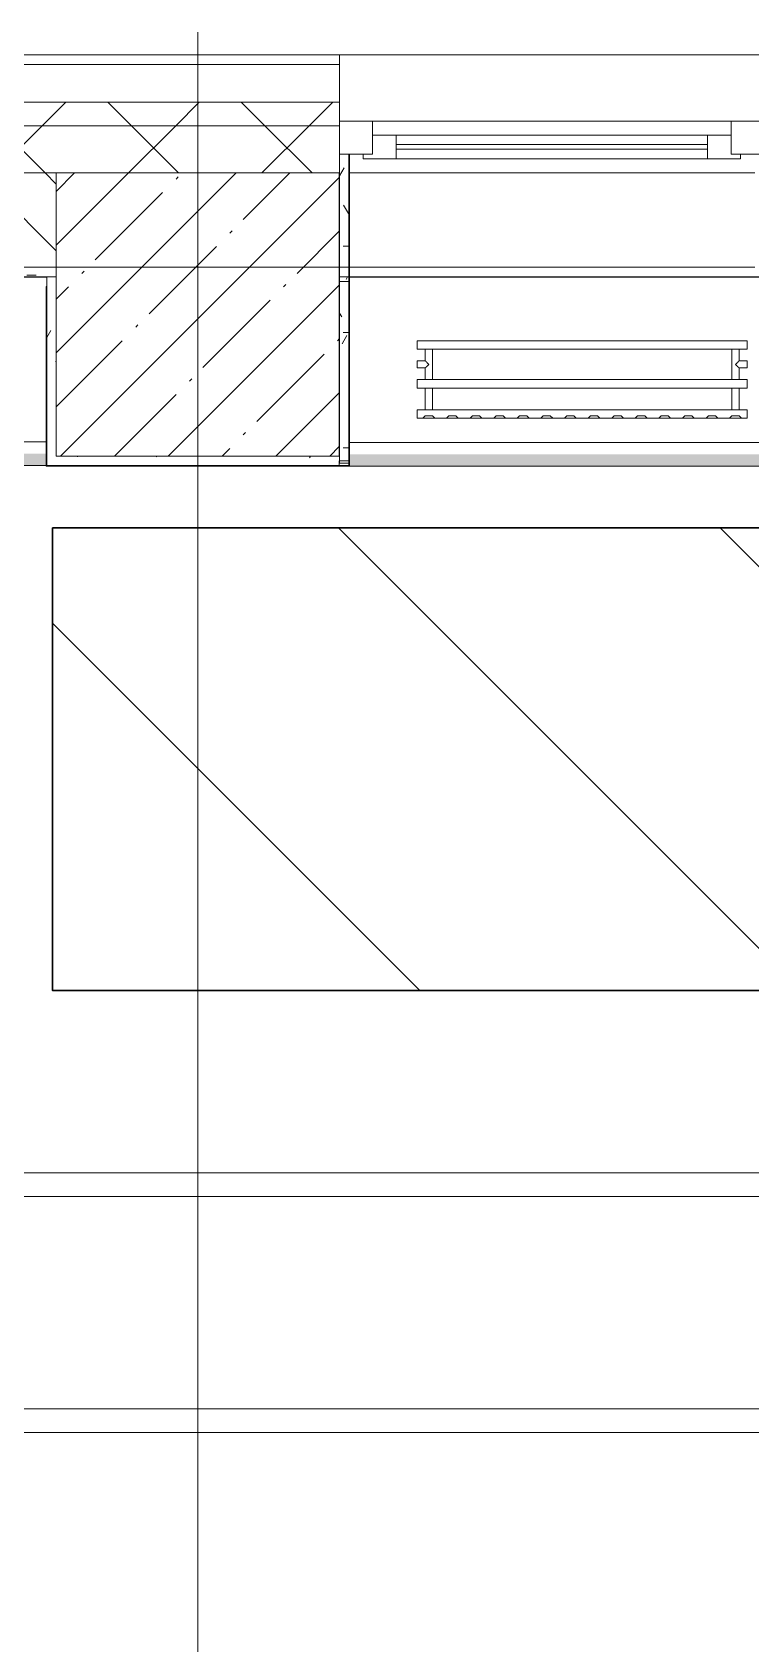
# Model space of a CAD drawing. Header units: millimetres. Extents: x -1113 to 415037, y -3642 to 354837.
# Drawn here: x 196881 to 198404, y 23984 to 27398 of the extents above; entities that cross this region are included whole.
import ezdxf

# ---------------------------------------------------------------- set-up
doc = ezdxf.new("R2010")
doc.units = ezdxf.units.MM
for name, color, linetype, lineweight in [('0) строит. леса', 20, 'Continuous', 30), ('A-AREA-BNDY', 7, 'Continuous', 5), ('A-FLOR', 7, 'Continuous', 9), ('A-GLAZ', 7, 'Continuous', 9), ('A-GLAZ-1', 7, 'Continuous', 5), ('A-WALL', 7, 'Continuous', 5), ('I-WALL', 7, 'Continuous', 5), ('S-COLS-1', 7, 'Continuous', 5), ('Оси', 7, 'Continuous', 9)]:
    doc.layers.add(name, color=color, linetype=linetype, lineweight=lineweight)
doc.layers.add('A-AREA-PATT-2', color=7, linetype='Continuous', lineweight=5, true_color=0xcde0ef, transparency=1)
for name, color, linetype, lineweight, true_color in [('A-WALL-1', 9, 'Continuous', 5, 0x808080), ('A-WALL-FNSH-1', 9, 'Continuous', 5, 0x808080), ('M-EQPM-1', 7, 'Continuous', 9, 0xb2b2b2)]:
    doc.layers.add(name, color=color, linetype=linetype, lineweight=lineweight, true_color=true_color)
pattern_1 = [(45, (148772.12, -1e-08), (-141.42136, 141.42136), []), (135, (148772.12, -1e-08), (-141.42136, -141.42136), [])]
pattern_2 = [(0, (148772.123, -1e-08), (243.84, 60.96), [20.117, -162.763, 20.117, -162.763, -975.36]), (0, (148772.123, -1e-08), (243.84, 60.96), [-365.76, 20.117, -345.643, 20.117, -162.763, -426.72]), (0, (148772.123, -1e-08), (243.84, 60.96), [-914.4, 20.117, -101.803, 20.117, -284.683]), (120, (148863.563, 30.48), (-174.71291, 180.691634), [20.117, -162.763, 20.117, -162.763, -975.36]), (120, (148863.563, 30.48), (-174.71291, 180.691634), [-365.76, 20.117, -345.643, 20.117, -162.763, -426.72]), (120, (148863.563, 30.48), (-174.71291, 180.691634), [-914.4, 20.117, -101.803, 20.117, -284.683]), (240, (148894.043, 152.4), (-69.12709, -241.651634), [20.117, -162.763, 20.117, -162.763, -975.36]), (240, (148894.043, 152.4), (-69.12709, -241.651634), [-365.76, 20.117, -345.643, 20.117, -162.763, -426.72]), (240, (148894.043, 152.4), (-69.12709, -241.651634), [-914.4, 20.117, -101.803, 20.117, -284.683])]

# ---------------------------------------------------------------- blocks, each defined once
blk = doc.blocks.new('120_Окно_СКБ_1Ст - 120_Окно_СКБ_1Ст 900х2500_h_-19906774-Объем проектирования 2 этажа')
at = {"layer": 'A-GLAZ'}
for p, q in [((-450, -75), (-450, -5)), ((-450, -5), (-380, -5)), ((-380, -5), (-380, -75)), ((380, -75), (380, -5)), ((380, -5), (450, -5)), ((450, -5), (450, -75)), ((380, -35), (-380, -35)), ((-380, -35), (-380, -75)), ((-330, -85), (-330, -35)), ((330, -85), (330, -35)), ((380, -75), (380, -35)), ((-380, -75), (-450, -75)), ((-380, -75), (-400, -75)), ((-400, -75), (-400, -85)), ((-400, -85), (400, -85)), ((400, -85), (-400, -85)), ((450, -75), (380, -75)), ((400, -75), (380, -75)), ((400, -85), (400, -75))]:
    blk.add_line(p, q, dxfattribs=at)
at = {"layer": 'A-GLAZ-1'}
for p, q in [((450, -5), (-450, -5)), ((-330, -55), (330, -55)), ((330, -65), (-330, -65)), ((-430, -75), (-400, -75)), ((400, -75), (430, -75))]:
    blk.add_line(p, q, dxfattribs=at)
blk = doc.blocks.new('radiator_prado_classic_z_tip_30_po exemplyaru - Classic Z Тип 30-500-V454-Объем проектирования 2 этажа')
at = {"layer": 'M-EQPM-1'}
for p, q in [((0, 228), (0, 210)), ((700, 228), (0, 228)), ((0, 210), (0, 228)), ((0, 228), (12.5, 228)), ((0, 210), (700, 210)), ((17.8, 210), (0, 210)), ((12.5, 228), (37.5, 228)), ((37.5, 228), (12.5, 228)), ((12.5, 228), (37.5, 228)), ((12.5, 228), (17.5, 223)), ((12.5, 228), (17.5, 223)), ((32.5, 223), (17.5, 223)), ((17.5, 223), (32.5, 223)), ((17.5, 210), (17.5, 164)), ((17.5, 210), (17.5, 164)), ((17.8, 210), (17.5, 210)), ((17.5, 210), (17.8, 210)), ((17.8, 210), (17.5, 210)), ((17.5, 210), (23.1, 210)), ((31.5, 210), (17.8, 210)), ((17.8, 210), (32.2, 210)), ((32.2, 210), (17.8, 210)), ((23.1, 210), (32.5, 210)), ((32.2, 210), (31.5, 210)), ((32.5, 210), (32.2, 210)), ((32.2, 210), (32.5, 210)), ((32.5, 210), (32.2, 210)), ((667.8, 210), (32.2, 210)), ((32.5, 223), (37.5, 228)), ((37.5, 228), (32.5, 223)), ((32.5, 164), (32.5, 210)), ((32.5, 164), (32.5, 210)), ((37.5, 228), (62.5, 228)), ((62.5, 228), (87.5, 228)), ((87.5, 228), (62.5, 228)), ((62.5, 228), (87.5, 228)), ((62.5, 228), (67.5, 223)), ((62.5, 228), (67.5, 223)), ((82.5, 223), (67.5, 223)), ((67.5, 223), (82.5, 223)), ((82.5, 223), (87.5, 228)), ((87.5, 228), (82.5, 223)), ((87.5, 228), (112.5, 228)), ((112.5, 228), (137.5, 228)), ((137.5, 228), (112.5, 228)), ((112.5, 228), (137.5, 228)), ((112.5, 228), (117.5, 223)), ((112.5, 228), (117.5, 223)), ((132.5, 223), (117.5, 223)), ((117.5, 223), (132.5, 223)), ((132.5, 223), (137.5, 228)), ((137.5, 228), (132.5, 223)), ((137.5, 228), (162.5, 228)), ((162.5, 228), (187.5, 228)), ((187.5, 228), (162.5, 228)), ((162.5, 228), (187.5, 228)), ((162.5, 228), (167.5, 223)), ((162.5, 228), (167.5, 223)), ((182.5, 223), (167.5, 223)), ((167.5, 223), (182.5, 223)), ((182.5, 223), (187.5, 228)), ((187.5, 228), (182.5, 223)), ((187.5, 228), (212.5, 228)), ((212.5, 228), (237.5, 228)), ((237.5, 228), (212.5, 228)), ((212.5, 228), (237.5, 228)), ((212.5, 228), (217.5, 223)), ((212.5, 228), (217.5, 223)), ((232.5, 223), (217.5, 223)), ((217.5, 223), (232.5, 223)), ((232.5, 223), (237.5, 228)), ((237.5, 228), (232.5, 223)), ((237.5, 228), (262.5, 228)), ((262.5, 228), (287.5, 228)), ((287.5, 228), (262.5, 228)), ((262.5, 228), (287.5, 228)), ((262.5, 228), (267.5, 223)), ((262.5, 228), (267.5, 223)), ((282.5, 223), (267.5, 223)), ((267.5, 223), (282.5, 223)), ((282.5, 223), (287.5, 228)), ((287.5, 228), (282.5, 223)), ((287.5, 228), (312.5, 228)), ((312.5, 228), (337.5, 228)), ((337.5, 228), (312.5, 228)), ((312.5, 228), (337.5, 228)), ((312.5, 228), (317.5, 223)), ((312.5, 228), (317.5, 223)), ((332.5, 223), (317.5, 223)), ((317.5, 223), (332.5, 223)), ((332.5, 223), (337.5, 228)), ((337.5, 228), (332.5, 223)), ((337.5, 228), (362.5, 228)), ((362.5, 228), (387.5, 228)), ((387.5, 228), (362.5, 228)), ((362.5, 228), (387.5, 228)), ((362.5, 228), (367.5, 223)), ((362.5, 228), (367.5, 223)), ((382.5, 223), (367.5, 223)), ((367.5, 223), (382.5, 223)), ((382.5, 223), (387.5, 228)), ((387.5, 228), (382.5, 223)), ((387.5, 228), (412.5, 228)), ((412.5, 228), (437.5, 228)), ((437.5, 228), (412.5, 228)), ((412.5, 228), (437.5, 228)), ((412.5, 228), (417.5, 223)), ((412.5, 228), (417.5, 223)), ((432.5, 223), (417.5, 223)), ((417.5, 223), (432.5, 223)), ((432.5, 223), (437.5, 228)), ((437.5, 228), (432.5, 223)), ((437.5, 228), (462.5, 228)), ((462.5, 228), (487.5, 228)), ((487.5, 228), (462.5, 228)), ((462.5, 228), (487.5, 228)), ((462.5, 228), (467.5, 223)), ((462.5, 228), (467.5, 223)), ((482.5, 223), (467.5, 223)), ((467.5, 223), (482.5, 223)), ((482.5, 223), (487.5, 228)), ((487.5, 228), (482.5, 223)), ((487.5, 228), (512.5, 228)), ((512.5, 228), (537.5, 228)), ((537.5, 228), (512.5, 228)), ((512.5, 228), (537.5, 228)), ((512.5, 228), (517.5, 223)), ((512.5, 228), (517.5, 223)), ((532.5, 223), (517.5, 223)), ((517.5, 223), (532.5, 223)), ((532.5, 223), (537.5, 228)), ((537.5, 228), (532.5, 223)), ((537.5, 228), (562.5, 228)), ((562.5, 228), (587.5, 228)), ((587.5, 228), (562.5, 228)), ((562.5, 228), (587.5, 228)), ((562.5, 228), (567.5, 223)), ((562.5, 228), (567.5, 223)), ((582.5, 223), (567.5, 223)), ((567.5, 223), (582.5, 223)), ((582.5, 223), (587.5, 228)), ((587.5, 228), (582.5, 223)), ((587.5, 228), (612.5, 228)), ((612.5, 228), (637.5, 228)), ((637.5, 228), (612.5, 228)), ((612.5, 228), (637.5, 228)), ((612.5, 228), (617.5, 223)), ((617.5, 223), (612.5, 228)), ((632.5, 223), (617.5, 223)), ((617.5, 223), (632.5, 223)), ((632.5, 223), (637.5, 228)), ((637.5, 228), (632.5, 223)), ((637.5, 228), (662.5, 228)), ((662.5, 228), (687.5, 228)), ((687.5, 228), (662.5, 228)), ((662.5, 228), (687.5, 228)), ((662.5, 228), (667.5, 223)), ((662.5, 228), (667.5, 223)), ((682.5, 223), (667.5, 223)), ((667.5, 223), (682.5, 223)), ((667.5, 210), (667.5, 164)), ((667.5, 210), (667.5, 164)), ((667.8, 210), (667.5, 210)), ((667.5, 210), (676.9, 210)), ((667.8, 210), (667.5, 210)), ((667.5, 210), (667.8, 210)), ((682.2, 210), (667.8, 210)), ((682.2, 210), (667.8, 210)), ((667.8, 210), (682.2, 210)), ((676.9, 210), (682.5, 210)), ((682.5, 210), (682.2, 210)), ((682.5, 210), (682.2, 210)), ((682.2, 210), (682.5, 210)), ((700, 210), (682.2, 210)), ((682.5, 223), (687.5, 228)), ((687.5, 228), (682.5, 223)), ((682.5, 164), (682.5, 210)), ((682.5, 164), (682.5, 210)), ((687.5, 228), (700, 228)), ((700, 210), (700, 228)), ((700, 228), (700, 210)), ((700, 164), (0, 164)), ((0, 164), (0, 146)), ((0, 146), (0, 164)), ((0, 164), (17.8, 164)), ((0, 146), (700, 146)), ((18.5, 146), (0, 146)), ((17.8, 164), (17.5, 164)), ((17.5, 164), (17.8, 164)), ((17.8, 164), (17.5, 164)), ((17.5, 164), (26.9, 164)), ((17.5, 146), (17.5, 121.5)), ((17.5, 146), (17.5, 121.5)), ((17.5, 146), (18.5, 146)), ((17.8, 146), (17.5, 146)), ((17.5, 146), (18.5, 146)), ((17.8, 146), (17.5, 146)), ((25, 164), (17.8, 164)), ((17.8, 164), (32.2, 164)), ((32.2, 164), (17.8, 164)), ((18.5, 146), (17.8, 146)), ((32.2, 146), (17.8, 146)), ((18.5, 146), (32.2, 146)), ((32.2, 146), (18.5, 146)), ((18.5, 146), (32.2, 146)), ((26.9, 164), (25, 164)), ((28.7, 164), (26.9, 164)), ((26.9, 164), (32.5, 164)), ((31.5, 164), (28.7, 164)), ((32.2, 164), (31.5, 164)), ((32.5, 164), (32.2, 164)), ((32.2, 164), (32.5, 164)), ((32.5, 164), (32.2, 164)), ((32.2, 164), (667.8, 164)), ((32.2, 146), (32.5, 146)), ((32.5, 146), (32.2, 146)), ((32.2, 146), (32.5, 146)), ((32.5, 146), (32.2, 146)), ((667.8, 146), (32.2, 146)), ((32.5, 82), (32.5, 146)), ((32.5, 82), (32.5, 146)), ((667.8, 164), (667.5, 164)), ((667.5, 164), (682.5, 164)), ((667.8, 164), (667.5, 164)), ((667.5, 164), (667.8, 164)), ((667.5, 146), (667.5, 82)), ((667.5, 146), (667.5, 82)), ((667.5, 146), (667.8, 146)), ((682.2, 146), (667.5, 146)), ((667.5, 146), (667.8, 146)), ((667.8, 146), (667.5, 146)), ((682.2, 164), (667.8, 164)), ((682.2, 164), (667.8, 164)), ((667.8, 164), (682.2, 164)), ((667.8, 146), (681.5, 146)), ((667.8, 146), (681.5, 146)), ((681.5, 146), (667.8, 146)), ((681.5, 146), (682.5, 146)), ((681.5, 146), (682.5, 146)), ((682.5, 146), (681.5, 146)), ((700, 146), (681.5, 146)), ((682.5, 164), (682.2, 164)), ((682.5, 164), (682.2, 164)), ((682.2, 164), (682.5, 164)), ((682.2, 164), (700, 164)), ((682.5, 146), (682.2, 146)), ((682.5, 121.5), (682.5, 146)), ((682.5, 121.5), (682.5, 146)), ((700, 146), (700, 164)), ((700, 164), (700, 146)), ((17.5, 121.5), (0, 121.5)), ((17.5, 121.5), (0, 121.5)), ((0, 121.5), (0, 120.5)), ((0, 106.5), (0, 121.5)), ((0, 120.5), (0, 108.7)), ((0, 120.5), (0, 119.3)), ((0, 114), (0, 120.5)), ((0, 120.5), (0, 120.5)), ((0, 119.3), (0, 117.8)), ((0, 117.8), (0, 114)), ((0, 114), (0, 110.3)), ((0, 107.5), (0, 114)), ((0, 110.3), (0, 108.7)), ((0, 108.7), (0, 107.5)), ((0, 108.7), (0, 107.5)), ((0, 107.5), (0, 106.5)), ((0, 107.5), (0, 107.5)), ((0, 106.5), (17.5, 106.5)), ((0, 106.5), (17.5, 106.5)), ((17.5, 106.5), (17.5, 82)), ((17.5, 106.5), (17.5, 82)), ((700, 121.5), (682.5, 121.5)), ((700, 121.5), (682.5, 121.5)), ((682.5, 82), (682.5, 106.5)), ((682.5, 106.5), (700, 106.5)), ((682.5, 82), (682.5, 106.5)), ((682.5, 106.5), (700, 106.5)), ((700, 121.5), (700, 106.5)), ((700, 120.5), (700, 121.5)), ((700, 121.5), (700, 120.5)), ((700, 120.5), (700, 121.5)), ((700, 107.5), (700, 120.5)), ((700, 120.5), (700, 107.5)), ((700, 107.5), (700, 120.5)), ((700, 106.5), (700, 107.5)), ((700, 107.5), (700, 106.5)), ((700, 106.5), (700, 107.5)), ((700, 82), (0, 82)), ((0, 82), (0, 64)), ((0, 64), (0, 82)), ((0, 82), (18.5, 82)), ((18.5, 82), (17.5, 82)), ((17.5, 82), (18.5, 82)), ((18.5, 82), (17.5, 82)), ((17.5, 82), (21.3, 82)), ((32.2, 82), (18.5, 82)), ((18.5, 82), (32.2, 82)), ((32.2, 82), (18.5, 82)), ((21.3, 82), (32.5, 82)), ((32.5, 82), (32.2, 82)), ((32.2, 82), (32.5, 82)), ((32.5, 82), (32.2, 82)), ((32.2, 82), (667.8, 82)), ((667.8, 82), (667.5, 82)), ((667.5, 82), (682.5, 82)), ((667.8, 82), (667.5, 82)), ((667.5, 82), (667.8, 82)), ((681.5, 82), (667.8, 82)), ((681.5, 82), (667.8, 82)), ((667.8, 82), (681.5, 82)), ((682.5, 82), (681.5, 82)), ((682.5, 82), (681.5, 82)), ((681.5, 82), (682.5, 82)), ((681.5, 82), (700, 82)), ((700, 64), (700, 82)), ((700, 82), (700, 64)), ((700, 64), (0, 64)), ((0, 64), (700, 64))]:
    blk.add_line(p, q, dxfattribs=at)
for points, knots in [([(18.5, 120.5), (18.4, 120.6), (18.3, 120.7), (18.1, 120.9), (17.9, 121.1), (17.8, 121.2), (17.7, 121.3), (17.5, 121.5), (17.5, 121.5), (17.5, 121.5)], [0.7142857, 0.7142857, 0.7142857, 0.7142857, 0.75, 0.7857143, 0.8214286, 0.8571429, 0.8928571, 0.9285714, 1, 1, 1, 1]), ([(17.5, 121.5), (17.5, 121.5), (17.5, 121.5), (17.7, 121.3), (17.8, 121.2), (17.9, 121.1), (18.1, 120.9), (18.3, 120.7), (18.4, 120.6), (18.5, 120.5)], [0, 0, 0, 0, 0.0714286, 0.1071429, 0.1428571, 0.1785714, 0.2142857, 0.25, 0.2857143, 0.2857143, 0.2857143, 0.2857143]), ([(17.5, 121.5), (17.5, 121.5), (17.5, 121.5), (17.7, 121.3), (17.8, 121.2), (17.9, 121.1), (18.1, 120.9), (18.3, 120.7), (18.4, 120.6), (18.5, 120.5)], [0, 0, 0, 0, 0.0714286, 0.1071429, 0.1428571, 0.1785714, 0.2142857, 0.25, 0.2857143, 0.2857143, 0.2857143, 0.2857143]), ([(25, 114), (24.5, 114.5), (23.6, 115.4), (22.4, 116.6), (21.6, 117.4), (21.1, 117.9), (20.8, 118.2), (20.5, 118.5), (20.2, 118.8), (19.8, 119.1), (19.6, 119.4), (19.3, 119.7), (19, 120), (18.7, 120.3), (18.5, 120.5), (18.3, 120.7), (18.1, 120.9), (17.9, 121.1), (17.8, 121.2), (17.7, 121.3), (17.5, 121.5), (17.5, 121.5), (17.5, 121.5)], [0, 0, 0, 0, 0.142857, 0.285714, 0.357143, 0.392857, 0.428571, 0.464286, 0.5, 0.535714, 0.571429, 0.607143, 0.642857, 0.678571, 0.714286, 0.75, 0.785714, 0.821429, 0.857143, 0.892857, 0.928571, 1, 1, 1, 1]), ([(17.5, 106.5), (17.5, 106.5), (17.5, 106.5), (17.7, 106.7), (17.8, 106.8), (17.9, 106.9), (18.1, 107.1), (18.3, 107.3), (18.5, 107.5), (18.7, 107.7), (19, 108), (19.3, 108.3), (19.6, 108.6), (19.8, 108.9), (20.3, 109.3), (20.7, 109.7), (21.1, 110.1), (21.6, 110.6), (22.4, 111.4), (23.6, 112.6), (24.5, 113.5), (25, 114)], [0, 0, 0, 0, 0.071429, 0.107143, 0.142857, 0.178571, 0.214286, 0.25, 0.285714, 0.321429, 0.357143, 0.392857, 0.428571, 0.464286, 0.5, 0.571429, 0.607143, 0.642857, 0.714286, 0.857143, 1, 1, 1, 1]), ([(17.5, 106.5), (17.5, 106.5), (17.5, 106.5), (17.7, 106.7), (17.8, 106.8), (17.9, 106.9), (18.1, 107.1), (18.3, 107.3), (18.4, 107.4), (18.5, 107.5)], [0, 0, 0, 0, 0.0714286, 0.1071429, 0.1428571, 0.1785714, 0.2142857, 0.25, 0.2857143, 0.2857143, 0.2857143, 0.2857143]), ([(18.5, 107.5), (18.4, 107.4), (18.3, 107.3), (18.1, 107.1), (17.9, 106.9), (17.8, 106.8), (17.7, 106.7), (17.5, 106.5), (17.5, 106.5), (17.5, 106.5)], [0.7142857, 0.7142857, 0.7142857, 0.7142857, 0.75, 0.7857143, 0.8214286, 0.8571429, 0.8928571, 0.9285714, 1, 1, 1, 1]), ([(18.5, 107.5), (18.4, 107.4), (18.3, 107.3), (18.1, 107.1), (17.9, 106.9), (17.8, 106.8), (17.7, 106.7), (17.5, 106.5), (17.5, 106.5), (17.5, 106.5)], [0.7142857, 0.7142857, 0.7142857, 0.7142857, 0.75, 0.7857143, 0.8214286, 0.8571429, 0.8928571, 0.9285714, 1, 1, 1, 1]), ([(22.1, 116.9), (21.9, 117.1), (21.6, 117.4), (21.1, 117.9), (20.8, 118.2), (20.5, 118.5), (20.2, 118.8), (19.9, 119.2), (19.7, 119.3), (19.6, 119.4)], [0.2857143, 0.2857143, 0.2857143, 0.2857143, 0.3571429, 0.3928571, 0.4285714, 0.4642857, 0.5, 0.5357143, 0.5714286, 0.5714286, 0.5714286, 0.5714286]), ([(19.6, 119.4), (19.7, 119.3), (19.9, 119.2), (20.3, 118.7), (20.7, 118.3), (21.1, 117.9), (21.6, 117.4), (21.9, 117.1), (22.1, 116.9)], [0.4285714, 0.4285714, 0.4285714, 0.4285714, 0.4642857, 0.5, 0.5714286, 0.6071429, 0.6428571, 0.7142857, 0.7142857, 0.7142857, 0.7142857]), ([(19.6, 119.4), (19.7, 119.3), (19.8, 119.1), (20.3, 118.7), (20.7, 118.3), (21.1, 117.9), (21.6, 117.4), (21.9, 117.1), (22.1, 116.9)], [0.4285714, 0.4285714, 0.4285714, 0.4285714, 0.4642857, 0.5, 0.5714286, 0.6071429, 0.6428571, 0.7142857, 0.7142857, 0.7142857, 0.7142857]), ([(19.6, 108.6), (19.7, 108.7), (19.9, 108.8), (20.3, 109.3), (20.7, 109.7), (21.1, 110.1), (21.6, 110.6), (21.9, 110.9), (22.1, 111.1)], [0.4285714, 0.4285714, 0.4285714, 0.4285714, 0.4642857, 0.5, 0.5714286, 0.6071429, 0.6428571, 0.7142857, 0.7142857, 0.7142857, 0.7142857]), ([(22.1, 111.1), (21.9, 110.9), (21.6, 110.6), (21.1, 110.1), (20.8, 109.8), (20.5, 109.5), (20.2, 109.2), (19.9, 108.8), (19.7, 108.7), (19.6, 108.6)], [0.2857143, 0.2857143, 0.2857143, 0.2857143, 0.3571429, 0.3928571, 0.4285714, 0.4642857, 0.5, 0.5357143, 0.5714286, 0.5714286, 0.5714286, 0.5714286]), ([(22.1, 111.1), (21.9, 110.9), (21.6, 110.6), (21.1, 110.1), (20.8, 109.8), (20.5, 109.5), (20.2, 109.2), (19.8, 108.9), (19.7, 108.7), (19.6, 108.6)], [0.2857143, 0.2857143, 0.2857143, 0.2857143, 0.3571429, 0.3928571, 0.4285714, 0.4642857, 0.5, 0.5357143, 0.5714286, 0.5714286, 0.5714286, 0.5714286]), ([(675, 114), (675.5, 114.5), (676.4, 115.4), (677.6, 116.6), (678.4, 117.4), (678.9, 117.9), (679.2, 118.2), (679.5, 118.5), (679.8, 118.8), (680.1, 119.2), (680.4, 119.4), (680.7, 119.7), (681, 120), (681.3, 120.3), (681.5, 120.5), (681.7, 120.7), (681.9, 120.9), (682.1, 121.1), (682.2, 121.2), (682.3, 121.3), (682.5, 121.5), (682.5, 121.5), (682.5, 121.5)], [0, 0, 0, 0, 0.142857, 0.285714, 0.357143, 0.392857, 0.428571, 0.464286, 0.5, 0.535714, 0.571429, 0.607143, 0.642857, 0.678571, 0.714286, 0.75, 0.785714, 0.821429, 0.857143, 0.892857, 0.928571, 1, 1, 1, 1]), ([(682.5, 106.5), (682.5, 106.5), (682.5, 106.5), (682.3, 106.7), (682.2, 106.8), (682.1, 106.9), (681.9, 107.1), (681.7, 107.3), (681.5, 107.5), (681.3, 107.7), (681, 108), (680.7, 108.3), (680.4, 108.6), (680.1, 108.8), (679.7, 109.3), (679.3, 109.7), (678.9, 110.1), (678.4, 110.6), (677.6, 111.4), (676.4, 112.6), (675.5, 113.5), (675, 114)], [0, 0, 0, 0, 0.071429, 0.107143, 0.142857, 0.178571, 0.214286, 0.25, 0.285714, 0.321429, 0.357143, 0.392857, 0.428571, 0.464286, 0.5, 0.571429, 0.607143, 0.642857, 0.714286, 0.857143, 1, 1, 1, 1]), ([(680.4, 119.4), (680.3, 119.3), (680.1, 119.2), (679.7, 118.7), (679.3, 118.3), (678.9, 117.9), (678.4, 117.4), (678.1, 117.1), (677.9, 116.9)], [0.4285714, 0.4285714, 0.4285714, 0.4285714, 0.4642857, 0.5, 0.5714286, 0.6071429, 0.6428571, 0.7142857, 0.7142857, 0.7142857, 0.7142857]), ([(677.9, 116.9), (678.1, 117.1), (678.4, 117.4), (678.9, 117.9), (679.2, 118.2), (679.5, 118.5), (679.8, 118.8), (680.1, 119.2), (680.3, 119.3), (680.4, 119.4)], [0.2857143, 0.2857143, 0.2857143, 0.2857143, 0.3571429, 0.3928571, 0.4285714, 0.4642857, 0.5, 0.5357143, 0.5714286, 0.5714286, 0.5714286, 0.5714286]), ([(679.2, 118.2), (679.1, 118.1), (678.9, 117.9), (678.4, 117.4), (678.1, 117.1), (677.9, 116.9)], [0.5714286, 0.5714286, 0.5714286, 0.5714286, 0.6071429, 0.6428571, 0.7142857, 0.7142857, 0.7142857, 0.7142857]), ([(677.9, 111.1), (678.1, 110.9), (678.4, 110.6), (678.9, 110.1), (679.2, 109.8), (679.5, 109.5), (679.8, 109.2), (680.1, 108.8), (680.3, 108.7), (680.4, 108.6)], [0.2857143, 0.2857143, 0.2857143, 0.2857143, 0.3571429, 0.3928571, 0.4285714, 0.4642857, 0.5, 0.5357143, 0.5714286, 0.5714286, 0.5714286, 0.5714286]), ([(677.9, 111.1), (678.1, 110.9), (678.4, 110.6), (678.9, 110.1), (679.1, 109.9), (679.2, 109.8)], [0.2857143, 0.2857143, 0.2857143, 0.2857143, 0.3571429, 0.3928571, 0.4285714, 0.4285714, 0.4285714, 0.4285714]), ([(680.4, 108.6), (680.3, 108.7), (680.1, 108.8), (679.7, 109.3), (679.3, 109.7), (678.9, 110.1), (678.4, 110.6), (678.1, 110.9), (677.9, 111.1)], [0.4285714, 0.4285714, 0.4285714, 0.4285714, 0.4642857, 0.5, 0.5714286, 0.6071429, 0.6428571, 0.7142857, 0.7142857, 0.7142857, 0.7142857]), ([(680.4, 119.4), (680.3, 119.3), (680.1, 119.2), (679.7, 118.7), (679.4, 118.4), (679.2, 118.2)], [0.4285714, 0.4285714, 0.4285714, 0.4285714, 0.4642857, 0.5, 0.5714286, 0.5714286, 0.5714286, 0.5714286]), ([(682.5, 121.5), (682.5, 121.5), (682.5, 121.5), (682.3, 121.3), (682.2, 121.2), (682.1, 121.1), (681.9, 120.9), (681.7, 120.7), (681.6, 120.6), (681.5, 120.5)], [0, 0, 0, 0, 0.0714286, 0.1071429, 0.1428571, 0.1785714, 0.2142857, 0.25, 0.2857143, 0.2857143, 0.2857143, 0.2857143]), ([(682.5, 121.5), (682.5, 121.5), (682.5, 121.5), (682.3, 121.3), (682.2, 121.2), (682.1, 121.1), (681.9, 120.9), (681.7, 120.7), (681.6, 120.6), (681.5, 120.5)], [0, 0, 0, 0, 0.0714286, 0.1071429, 0.1428571, 0.1785714, 0.2142857, 0.25, 0.2857143, 0.2857143, 0.2857143, 0.2857143]), ([(681.5, 120.5), (681.6, 120.6), (681.7, 120.7), (681.9, 120.9), (682.1, 121.1), (682.2, 121.2), (682.3, 121.3), (682.5, 121.5), (682.5, 121.5), (682.5, 121.5)], [0.7142857, 0.7142857, 0.7142857, 0.7142857, 0.75, 0.7857143, 0.8214286, 0.8571429, 0.8928571, 0.9285714, 1, 1, 1, 1]), ([(681.5, 107.5), (681.6, 107.4), (681.7, 107.3), (681.9, 107.1), (682.1, 106.9), (682.2, 106.8), (682.3, 106.7), (682.5, 106.5), (682.5, 106.5), (682.5, 106.5)], [0.7142857, 0.7142857, 0.7142857, 0.7142857, 0.75, 0.7857143, 0.8214286, 0.8571429, 0.8928571, 0.9285714, 1, 1, 1, 1]), ([(681.5, 107.5), (681.6, 107.4), (681.7, 107.3), (681.9, 107.1), (682.1, 106.9), (682.2, 106.8), (682.3, 106.7), (682.5, 106.5), (682.5, 106.5), (682.5, 106.5)], [0.7142857, 0.7142857, 0.7142857, 0.7142857, 0.75, 0.7857143, 0.8214286, 0.8571429, 0.8928571, 0.9285714, 1, 1, 1, 1]), ([(682.5, 106.5), (682.5, 106.5), (682.5, 106.5), (682.3, 106.7), (682.2, 106.8), (682.1, 106.9), (681.9, 107.1), (681.7, 107.3), (681.6, 107.4), (681.5, 107.5)], [0, 0, 0, 0, 0.0714286, 0.1071429, 0.1428571, 0.1785714, 0.2142857, 0.25, 0.2857143, 0.2857143, 0.2857143, 0.2857143])]:
    blk.add_open_spline(points, degree=3, knots=knots, dxfattribs=at)
for points in [[(19.6, 119.4), (19.5, 119.5), (19.3, 119.7), (19, 120), (18.7, 120.3), (18.6, 120.4), (18.5, 120.5)], [(18.5, 120.5), (18.6, 120.4), (18.7, 120.3), (19, 120), (19.3, 119.7), (19.5, 119.5), (19.6, 119.4)], [(18.5, 120.5), (18.6, 120.4), (18.7, 120.3), (19, 120), (19.3, 119.7), (19.5, 119.5), (19.6, 119.4)], [(18.5, 107.5), (18.6, 107.6), (18.7, 107.7), (19, 108), (19.3, 108.3), (19.5, 108.5), (19.6, 108.6)], [(19.6, 108.6), (19.5, 108.5), (19.3, 108.3), (19, 108), (18.7, 107.7), (18.6, 107.6), (18.5, 107.5)], [(19.6, 108.6), (19.5, 108.5), (19.3, 108.3), (19, 108), (18.7, 107.7), (18.6, 107.6), (18.5, 107.5)], [(25, 114), (24.5, 114.5), (23.6, 115.4), (22.6, 116.4), (22.1, 116.9)], [(22.1, 116.9), (22.6, 116.4), (23.6, 115.4), (24.5, 114.5), (25, 114)], [(22.1, 116.9), (22.6, 116.4), (23.6, 115.4), (24.5, 114.5), (25, 114)], [(22.1, 111.1), (22.6, 111.6), (23.6, 112.6), (24.5, 113.5), (25, 114)], [(25, 114), (24.5, 113.5), (23.6, 112.6), (22.6, 111.6), (22.1, 111.1)], [(25, 114), (24.5, 113.5), (23.6, 112.6), (22.6, 111.6), (22.1, 111.1)], [(677.9, 116.9), (677.4, 116.4), (676.4, 115.4), (675.5, 114.5), (675, 114)], [(677.9, 116.9), (677.4, 116.4), (676.4, 115.4), (675.5, 114.5), (675, 114)], [(675, 114), (675.5, 114.5), (676.4, 115.4), (677.4, 116.4), (677.9, 116.9)], [(675, 114), (675.5, 113.5), (676.4, 112.6), (677.4, 111.6), (677.9, 111.1)], [(675, 114), (675.5, 113.5), (676.4, 112.6), (677.4, 111.6), (677.9, 111.1)], [(677.9, 111.1), (677.4, 111.6), (676.4, 112.6), (675.5, 113.5), (675, 114)], [(679.2, 109.8), (679.3, 109.7), (679.5, 109.5), (679.8, 109.2), (680.1, 108.8), (680.3, 108.7), (680.4, 108.6)], [(681.5, 120.5), (681.4, 120.4), (681.3, 120.3), (681, 120), (680.7, 119.7), (680.5, 119.5), (680.4, 119.4)], [(681.5, 120.5), (681.4, 120.4), (681.3, 120.3), (681, 120), (680.7, 119.7), (680.5, 119.5), (680.4, 119.4)], [(680.4, 119.4), (680.5, 119.5), (680.7, 119.7), (681, 120), (681.3, 120.3), (681.4, 120.4), (681.5, 120.5)], [(680.4, 108.6), (680.5, 108.5), (680.7, 108.3), (681, 108), (681.3, 107.7), (681.4, 107.6), (681.5, 107.5)], [(680.4, 108.6), (680.5, 108.5), (680.7, 108.3), (681, 108), (681.3, 107.7), (681.4, 107.6), (681.5, 107.5)], [(681.5, 107.5), (681.4, 107.6), (681.3, 107.7), (681, 108), (680.7, 108.3), (680.5, 108.5), (680.4, 108.6)]]:
    blk.add_open_spline(points, degree=3, dxfattribs=at)

msp = doc.modelspace()

# ---------------------------------------------------------------- hatches: boundary and pattern name
at = {"layer": '0) строит. леса'}
h = msp.add_hatch(dxfattribs=at)
h.set_pattern_fill('ANSI31', color=256, scale=180, angle=-90)
h.paths.add_polyline_path([(198924.5, 26347.8), (196924.5, 26347.8), (196924.5, 25367.8), (198924.5, 25367.8)])
at = {"layer": 'A-AREA-PATT-2'}
h = msp.add_hatch(color=256, dxfattribs=at)
h.paths.add_polyline_path([(209567.6, 26479), (214911.6, 26480), (214911.6, 26504), (209553.1, 26504), (209553.5, 26479), (209562, 26479)])
h.paths.add_polyline_path([(205726.7, 26479), (208911.6, 26480.5), (208911.1, 26504), (203552.6, 26504), (203551.6, 26479.5), (205721.2, 26479)])
h.paths.add_polyline_path([(197553.4, 26479), (202911.1, 26479.5), (202911.1, 26504), (197553.4, 26504), (197553.4, 26479.5)])
h.paths.add_polyline_path([(194055.1, 26480), (196911.6, 26480), (196911.6, 26505), (191553.1, 26505), (191553.1, 26480), (193693.7, 26480)])
at = {"layer": 'A-WALL'}
h = msp.add_hatch(dxfattribs=at)
h.set_pattern_fill('FP_24', color=256, style=0, pattern_type=2)
h.set_pattern_definition(pattern_1)
h.paths.add_polyline_path([(233082.8, 27200), (241932.1, 27200), (241932.1, 27250), (229122.1, 27250), (229122.1, 27200), (232972.1, 27200)])
h.paths.add_polyline_path([(226462.1, 27200), (226622.1, 27200), (226622.1, 27250), (225112.1, 27250), (225112.1, 27200), (226442.1, 27200)])
h.paths.add_polyline_path([(222281.1, 27200), (223012.1, 27200), (223012.1, 27250), (217632.1, 27250), (217632.1, 27200), (221880.4, 27200)])
h.paths.add_polyline_path([(214032.1, 27200), (214032.1, 27250), (212952.1, 27250), (212952.1, 27200), (213930.3, 27200)])
h.paths.add_polyline_path([(214932.1, 27200), (216732.1, 27200), (216732.1, 27250), (214932.1, 27250)])
h.paths.add_polyline_path([(209812.1, 27200), (209812.1, 27250), (208632.1, 27250), (208632.1, 27200), (209593.9, 27200)])
h.paths.add_polyline_path([(203553.1, 27200), (203782, 27200), (203782, 27250), (202632.3, 27250), (202632.3, 27200), (203552.1, 27200)])
h.paths.add_polyline_path([(204682, 27200), (205932.1, 27200), (205932.1, 27250), (204682, 27250)])
h.paths.add_polyline_path([(199475.6, 27200), (199532.3, 27200), (199532.3, 27250), (198432.4, 27250), (198432.4, 27200), (199136.9, 27200)])
h.paths.add_polyline_path([(197532.1, 27200), (197532.4, 27200), (197532.1, 27250), (196279.1, 27250), (196279.1, 27200), (197307.4, 27200)])
h.paths.add_polyline_path([(192971, 27200), (193179.1, 27200), (193179.1, 27250), (190782.1, 27250), (190782.1, 27200), (191553.1, 27200)])
h = msp.add_hatch(dxfattribs=at)
h.set_pattern_fill('FP_24', color=256, style=0, pattern_type=2)
h.set_pattern_definition(pattern_1)
h.paths.add_polyline_path([(241394.2, 27100), (241832.1, 27100), (241832.1, 27200), (229122.1, 27200), (229122.1, 27100), (240671.5, 27100)])
h.paths.add_polyline_path([(226022.1, 27100), (226622.1, 27100), (226622.1, 27200), (225112.1, 27200), (225112.1, 27100), (225522.1, 27100)])
h.paths.add_polyline_path([(208932.1, 27100), (209812.1, 27100), (209812.1, 27200), (208632.1, 27200), (208632.1, 27100), (208912.1, 27100)])
h.paths.add_polyline_path([(205632.6, 27100), (205932.1, 27100), (205932.1, 27200), (204682, 27200), (204682, 27100), (205257.5, 27100)])
h.paths.add_polyline_path([(212952.1, 27100), (214032.1, 27100), (214032.1, 27200), (212952.1, 27200), (212952.1, 27170)])
h.paths.add_polyline_path([(214932.1, 27100), (216732.1, 27100), (216732.1, 27200), (214932.1, 27200), (214932.1, 27100.8)])
h.paths.add_polyline_path([(203782, 27100), (203782, 27200), (202632.3, 27200), (202632.3, 27100), (203553.1, 27100)])
h.paths.add_polyline_path([(190932.1, 27100), (193179.1, 27100), (193179.1, 27200), (190832.1, 27200), (190832.1, 27100)])
h.paths.add_polyline_path([(196279.1, 27100), (197532.4, 27100), (197532.1, 27200), (196279.1, 27200), (196279.1, 27140)])
h.paths.add_polyline_path([(222812.1, 27100), (223012.1, 27100), (223012.1, 27200), (217632.1, 27200), (217632.1, 27100), (222603.1, 27100)])
h.paths.add_polyline_path([(198432.4, 27100), (199532.3, 27100), (199532.3, 27200), (198432.4, 27200)])
h = msp.add_hatch(dxfattribs=at)
h.set_pattern_fill('FP_2', color=256, style=0, pattern_type=2)
h.set_pattern_definition([(135, (148772.12, -1e-08), (-70.71068, -70.71068), [])])
h.paths.add_polyline_path([(191553.1, 26900), (193179.1, 26900), (193179.1, 27100), (191532.1, 27100), (191532.1, 26900), (191552.1, 26900)])
h.paths.add_polyline_path([(199136.9, 26900), (199136.9, 27100), (198432.4, 27100), (198432.4, 26900), (198752.9, 26900)])
h.paths.add_polyline_path([(196932.1, 26900), (196932.1, 27100), (196279.1, 27100), (196279.1, 26900)])
h.paths.add_polyline_path([(197532.1, 26900), (197532.4, 26900), (197532.1, 27100)])
at = {"layer": 'I-WALL'}
h = msp.add_hatch(dxfattribs=at)
h.set_pattern_fill('FP_191', color=256, style=0, pattern_type=2)
h.set_pattern_definition(pattern_2)
h.paths.add_polyline_path([(197532.4, 26900), (197552.4, 26900), (197552.4, 27140), (197532.4, 27140), (197532.4, 27100)])
h = msp.add_hatch(dxfattribs=at)
h.set_pattern_fill('FP_191', color=256, style=0, pattern_type=2)
h.set_pattern_definition(pattern_2)
h.paths.add_polyline_path([(192971, 26880), (193179.1, 26880), (193179.1, 26900), (191552.1, 26899.9), (191553.1, 26880)])
h.paths.add_polyline_path([(196932.1, 26880), (196932.1, 26900), (196279.1, 26900), (196279.1, 26880)])
h = msp.add_hatch(dxfattribs=at)
h.set_pattern_fill('FP_191', color=256, style=0, pattern_type=2)
h.set_pattern_definition(pattern_2)
h.paths.add_polyline_path([(196932.1, 26500), (196932.1, 26880), (196912.1, 26878.6), (196912.1, 26500)])
h = msp.add_hatch(dxfattribs=at)
h.set_pattern_fill('FP_191', color=256, style=0, pattern_type=2)
h.set_pattern_definition(pattern_2)
h.paths.add_polyline_path([(197532.4, 26485), (197552.4, 26485), (197552.4, 26880), (197532.4, 26880), (197532.4, 26500)])
h = msp.add_hatch(dxfattribs=at)
h.set_pattern_fill('FP_191', color=256, style=0, pattern_type=2)
h.set_pattern_definition(pattern_2)
h.paths.add_polyline_path([(197519.4, 26480), (197532.1, 26480), (197532.1, 26500), (196912.1, 26500), (196912.1, 26480), (197500.8, 26480)])
at = {"layer": 'S-COLS-1'}
h = msp.add_hatch(dxfattribs=at)
h.set_pattern_fill('FP_1', color=256, style=0, pattern_type=2)
h.set_pattern_definition([(45, (148772.12, -1e-08), (-114.04925, 114.04925), []), (45, (148886.17, -1e-08), (-114.04925, 114.04925), [201.612, -40.322, 6.706, -33.617])])
h.paths.add_polyline_path([(197307.4, 26500), (197532.1, 26500), (197532.1, 27100), (196932.1, 27100), (196932.1, 26500)])

# ---------------------------------------------------------------- linework, layer by layer
at = {"layer": '0) строит. леса'}
msp.add_lwpolyline([(198924.5, 26347.8), (196924.5, 26347.8), (196924.5, 25367.8), (198924.5, 25367.8)], close=True, dxfattribs=at)
at = {"layer": 'A-AREA-BNDY', "flags": 128}
msp.add_lwpolyline([(202911.6, 26479), (197552.9, 26479), (196911.6, 26479), (196911.6, 26480), (191552.6, 26480), (191552.6, 26479), (191173.1, 26479), (191173.1, 23321), (191553.1, 23321), (191553.1, 22679), (191173.1, 22679), (191173.1, 17321), (191553.1, 17321), (191553.1, 16679), (191173.1, 16679), (191173.1, 12321), (191553.1, 12321), (191553.1, 11921), (196911.1, 11921), (196911.1, 12321), (197553.1, 12321), (197553.1, 11921), (202911.1, 11921)], dxfattribs=at)
at = {"layer": 'A-FLOR'}
for p, q in [((191553.1, 26880), (196912.1, 26880)), ((193055.8, 24981.3), (213412.1, 24981.3)), ((213362.1, 24931.3), (193105.8, 24931.3)), ((193555.8, 24481.3), (212912.1, 24481.3)), ((203208.9, 24431.3), (193605.8, 24431.3))]:
    msp.add_line(p, q, dxfattribs=at)
at = {"layer": 'A-WALL'}
for p, q in [((197532.4, 27350), (198432.4, 27350)), ((197532.4, 27330), (196279.1, 27330)), ((197532.4, 27250), (196279.1, 27250)), ((197532.4, 27200), (196279.1, 27200)), ((197532.4, 27100), (196279.1, 27100)), ((196279.1, 27100), (197532.4, 27100)), ((198412.4, 27100), (197552.4, 27100))]:
    msp.add_line(p, q, dxfattribs=at)
at = {"layer": 'A-WALL-1'}
for p, q in [((197532.4, 27330), (197532.4, 26900)), ((197552.4, 27140), (197532.4, 27140)), ((196259.1, 26900), (197552.4, 26900)), ((196932.1, 26880), (196912.1, 26880)), ((196912.1, 26880), (196912.1, 26859.5)), ((196932.1, 26500), (196932.1, 26900)), ((197532.1, 26870), (197532.1, 26500)), ((197552.1, 26870), (197532.1, 26870)), ((197532.4, 26880), (197532.4, 26485)), ((197552.4, 26880), (197532.4, 26880)), ((197552.4, 26900), (197552.4, 26900)), ((197532.1, 26500), (196932.1, 26500)), ((196912.1, 26480), (197532.1, 26480)), ((197532.1, 26490), (197552.1, 26490)), ((197532.1, 26480), (197532.1, 26490)), ((197532.4, 26485), (197552.4, 26485))]:
    msp.add_line(p, q, dxfattribs=at)
at = {"layer": 'A-WALL-FNSH-1'}
for p, q in [((197532.4, 27350), (196279.1, 27350)), ((197532.4, 27330), (197532.4, 27350)), ((197553.4, 27140), (197552.4, 27140)), ((197552.4, 27140), (197552.4, 26900)), ((197553.4, 26900), (197553.4, 27140)), ((196912.1, 26880), (196279.1, 26880)), ((196279.1, 26879), (196912.1, 26879)), ((197553.1, 26870), (197552.1, 26870)), ((197552.1, 26870), (197552.1, 26480)), ((197553.4, 26900), (197552.4, 26900)), ((197552.4, 26900), (197552.4, 26480)), ((197552.4, 26900), (197553.4, 26900)), ((197553.1, 26480), (197553.1, 26870)), ((197553.4, 26529), (197553.4, 26900)), ((196911.1, 26859.5), (196911.1, 26479)), ((196912.1, 26859.5), (196911.1, 26859.5)), ((196912.1, 26480), (196912.1, 26859.5)), ((196911.1, 26479), (197553.4, 26479)), ((197552.1, 26480), (197532.1, 26480))]:
    msp.add_line(p, q, dxfattribs=at)
at = {"layer": 'I-WALL'}
for p, q in [((197552.4, 27100), (198412.4, 27100)), ((197532.4, 26880), (197532.4, 26900)), ((198432.4, 26880), (197552.4, 26880)), ((197552.4, 26880), (198432.4, 26880)), ((198432.4, 26879), (197552.4, 26879)), ((197553.4, 26900), (198412.4, 26900)), ((191553.1, 26530), (196912.1, 26530)), ((197553.4, 26529), (202911.1, 26529)), ((197553.4, 26529), (197553.4, 26479)), ((196912.1, 26480), (191553.1, 26480)), ((202911.1, 26479), (197553.4, 26479))]:
    msp.add_line(p, q, dxfattribs=at)
at = {"layer": 'S-COLS-1'}
for p, q in [((197532.1, 27100), (196932.1, 27100)), ((196932.1, 27100), (196932.1, 26500)), ((197532.1, 26500), (197532.1, 27100)), ((196932.1, 26500), (197532.1, 26500))]:
    msp.add_line(p, q, dxfattribs=at)
at = {"layer": 'Оси'}
msp.add_lwpolyline([(197881.8, -1906.3), (197881.8, -1202.4), (197232.1, -636.3), (197232.1, 4363.7), (197232.1, 22398.1), (197232.1, 27398.1)], dxfattribs=at)

# ---------------------------------------------------------------- block references
at = {"layer": 'A-GLAZ', "color": 3}
msp.add_blockref('120_Окно_СКБ_1Ст - 120_Окно_СКБ_1Ст 900х2500_h_-19906774-Объем проектирования 2 этажа', (197982.4, 27215), dxfattribs=at)
at = {"layer": 'M-EQPM-1', "rotation": 180}
msp.add_blockref('radiator_prado_classic_z_tip_30_po exemplyaru - Classic Z Тип 30-500-V454-Объем проектирования 2 этажа', (198396.8, 26808.3), dxfattribs=at)

doc.saveas('drawing.dxf')
